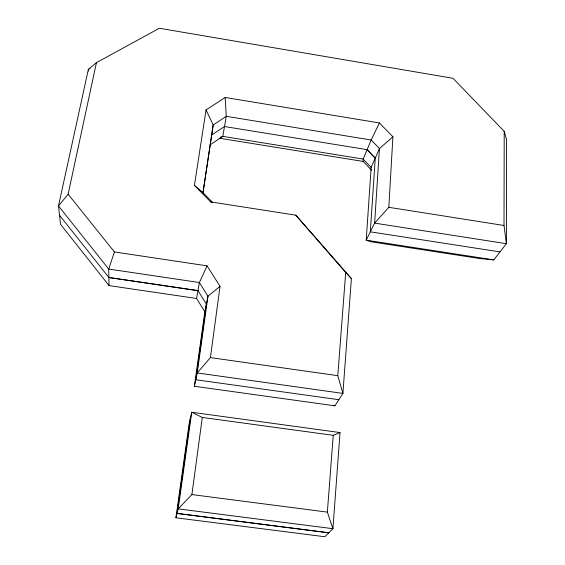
<?xml version="1.0" encoding="UTF-8"?>
<svg xmlns="http://www.w3.org/2000/svg" width="565" height="565" viewBox="0 0 565 565"><rect width="100%" height="100%" fill="white"/><g stroke="black" fill="none" stroke-linecap="round" stroke-linejoin="round"><path stroke-width="0.85" d="M392.915 136.779L379.447 148.553L374.63 223.119L506.388 243.692L504.008 225.492L504.213 131.384L453.003 78.295L159.358 28.25L96.446 62.637L88.359 69.368L58.499 205.935L60.533 224.305L109.038 285.608L196.571 298.475L204.841 311.739L194.374 386.262L334.918 405.825L342.913 393.409L351.388 278.559L295.848 215.18L210.674 201.91L194.424 185.355L206.048 109.956L225.188 97.463L379.398 122.951L392.915 136.779L388.812 207.313L374.63 223.119L366.205 240.181L371.367 241.813L479.388 258.495L493.789 259.893L506.388 243.692L506.501 139.527L504.213 131.384M202.969 192.736L213.189 124.964L226.261 116.305L371.163 140.007L379.447 148.553L371.163 167.388L366.205 240.181L493.789 259.893M340.024 432.557L332.926 528.692L324.847 536.75L175.913 517.78L189.028 424.364L191.726 412.259L340.024 432.557L333.244 435.325L202.305 417.443L191.726 412.259L178.208 508.86L175.913 517.78M202.305 417.443L191.895 494.566L178.208 508.86L332.926 528.692L327.354 512.123L333.244 435.325M194.374 386.262L197.227 372.949L342.913 393.409L337.785 375.683L345.702 272.457L295.848 215.18M68.132 194.205L58.499 205.935L108.72 269.067L199.389 282.535L207.969 296.201L197.227 372.949L210.42 357.603L220.032 286.342L207.044 265.847L114.427 251.948L68.132 194.205L96.446 62.637M190.356 418.404L177.036 513.423L328.795 532.809M206.38 304.083L195.773 379.751L338.859 399.709M202.92 193.35L213.189 124.964L206.048 109.956M196.571 298.475L199.389 282.535L207.044 265.847M204.841 311.739L207.969 296.201L220.032 286.342M114.427 251.948L108.72 269.067L109.038 285.608M379.398 122.951L371.163 140.007L363.161 159.062L363.175 161.435L371.579 170.185M210.124 144.859L222.801 136.356L363.161 159.062L371.163 167.388M211.628 135.106L224.51 126.461M89.906 68.52L88.359 69.368L88.437 71.056M220.618 137.203L222.801 136.356L226.261 116.305L225.188 97.463M177.043 513.394L328.823 532.788M191.895 494.566L327.354 512.123M210.42 357.603L337.785 375.683M59.53 215.251L108.883 277.507L197.962 290.615L206.373 304.132M108.883 277.507L197.955 290.671M500.004 251.905L370.329 231.82L375.252 158.094L367.109 149.654L224.496 126.525M388.812 207.313L504.008 225.492M219.312 138.192L363.175 161.435M333.364 405.26L334.918 405.825M210.674 201.91L212.207 202.75M194.424 185.355L203.068 192.707L212.56 202.376M367.081 149.718L375.224 158.151M345.702 272.457L351.388 278.559"/></g></svg>
